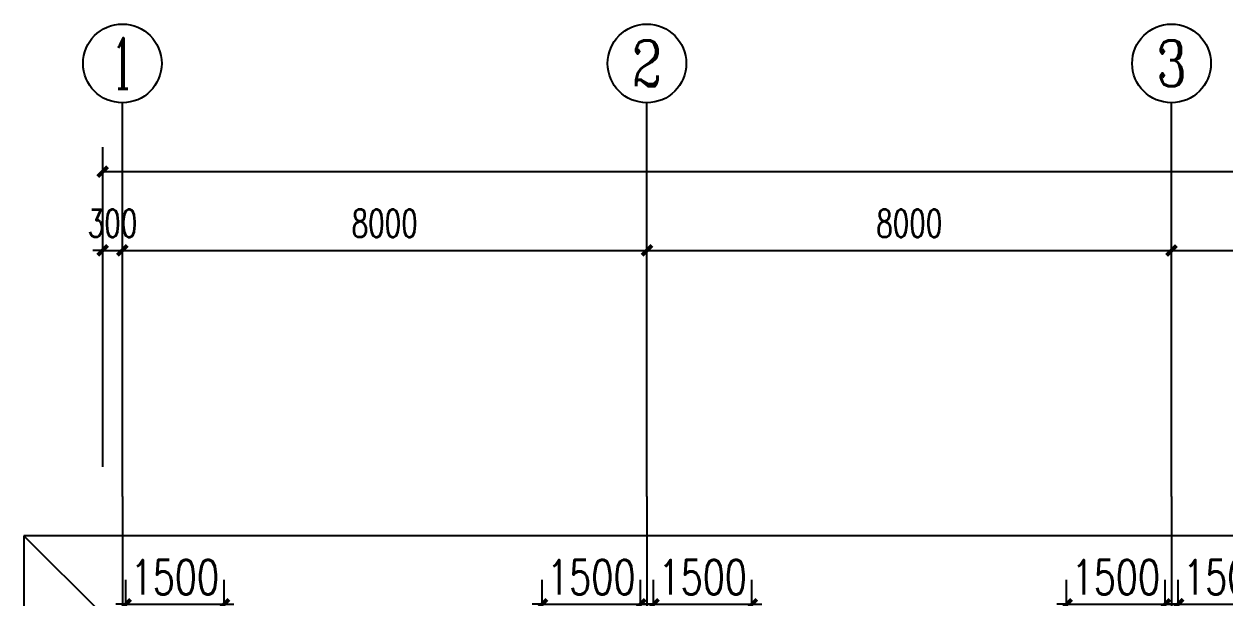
# Model space of a CAD drawing. Extents: x 0 to 2838408, y -923048 to 203859.
# Drawn here: x 2679763 to 2698063, y -189439 to -180692 of the extents above; entities that cross this region are included whole.
import ezdxf
from ezdxf.enums import TextEntityAlignment as Align

# ---------------------------------------------------------------- set-up
doc = ezdxf.new("R2010")
doc.units = 0
doc.header["$LTSCALE"] = 1000
for name, color, linetype in [('AXIS', 3, 'Continuous'), ('AXIS_TEXT', 7, 'Continuous'), ('DOTE', 8, 'Continuous'), ('GROUND', 2, 'Continuous'), ('TWT_DIM', 3, 'Continuous'), ('XREF', 8, 'Continuous')]:
    doc.layers.add(name, color=color, linetype=linetype)
doc.styles.add('_TCH_AXIS', font='COMPLEX', dxfattribs={"bigfont": 'GBCBIG'})
doc.styles.add('_TCH_DIM_T3', font='SIMPLEX', dxfattribs={"width": 0.75, "bigfont": 'HZTXT'})
doc.styles.add('A_DIM_T3', font='SIMPLEX', dxfattribs={"width": 0.7, "bigfont": 'HZ'})
doc.styles.add('COMPLEX', font='COMPLEX')
doc.dimstyles.new('_TCH_ARCH&&150', dxfattribs={"dimtxt": 420, "dimasz": 150, "dimexe": 375, "dimexo": 450, "dimgap": 202.5, "dimtad": 1, "dimdec": 0, "dimzin": 0, "dimdsep": 46, "dimtxsty": 'A_DIM_T3', "dimblk": 'ARCHTICK', "dimcen": 0.09, "dimclrt": 7, "dimazin": 2, "dimtfac": 1, "dimtdec": 0, "dimtix": 1, "dimtmove": 2, "dimatfit": 3, "dimfxl": 150, "dimtolj": 1, "dimtzin": 0, "dimarcsym": 0})
doc.dimstyles.new('_TWT_ARCH&&150', dxfattribs={"dimtxt": 525, "dimasz": 150, "dimexe": 375, "dimexo": 450, "dimgap": 150, "dimtad": 1, "dimdec": 0, "dimzin": 0, "dimdsep": 46, "dimtxsty": '_TCH_DIM_T3', "dimblk": 'ARCHTICK', "dimcen": 0.09, "dimclrt": 7, "dimazin": 2, "dimtfac": 1, "dimtdec": 0, "dimtix": 1, "dimtmove": 2, "dimatfit": 3, "dimfxl": 1, "dimtolj": 1, "dimtzin": 0, "dimarcsym": 0})

# ---------------------------------------------------------------- blocks, each defined once
blk = doc.blocks.new('_ArchTick')
at = {"color": 0, "linetype": 'ByBlock', "const_width": 0.4}
blk.add_lwpolyline([(-0.5, -0.5), (0.5, 0.5)], dxfattribs=at)
blk = doc.blocks.new('*D854')
at = {"layer": 'AXIS', "color": 0, "lineweight": -2, "transparency": 16777216}
for p, q in [((2344917, -187442), (2344917, -183767)), ((2345217, -187442), (2345217, -183767)), ((2344917, -184142), (2344767, -184142)), ((2344917, -184142), (2345217, -184142)), ((2345217, -184142), (2345367, -184142))]:
    blk.add_line(p, q, dxfattribs=at)
at = {"layer": 'Defpoints', "color": 0, "transparency": 16777216}
for p in [(2345217, -184142), (2344917, -187892), (2345217, -187892)]:
    blk.add_point(p, dxfattribs=at)
at = {"layer": 'AXIS', "color": 0, "lineweight": -2, "transparency": 16777216, "xscale": 150, "yscale": 150, "zscale": 150}
blk.add_blockref('_ArchTick', (2344917, -184142), dxfattribs=at)
at = {"layer": 'AXIS', "color": 0, "lineweight": -2, "transparency": 16777216, "xscale": 150, "yscale": 150, "zscale": 150, "rotation": 180}
blk.add_blockref('_ArchTick', (2345217, -184142), dxfattribs=at)
at = {"layer": 'AXIS', "color": 7, "transparency": 16777216, "insert": (2345067, -183730), "char_height": 420, "attachment_point": 5, "style": 'A_DIM_T3'}
blk.add_mtext('\\A1;300', dxfattribs=at)
blk = doc.blocks.new('*D855')
at = {"layer": 'AXIS', "color": 0, "lineweight": -2, "transparency": 16777216}
for p, q in [((2345217, -187442), (2345217, -183767)), ((2353217, -187442), (2353217, -183767)), ((2345217, -184142), (2353217, -184142))]:
    blk.add_line(p, q, dxfattribs=at)
at = {"layer": 'Defpoints', "color": 0, "transparency": 16777216}
for p in [(2353217, -184142), (2345217, -187892), (2353217, -187892)]:
    blk.add_point(p, dxfattribs=at)
at = {"layer": 'AXIS', "color": 0, "lineweight": -2, "transparency": 16777216, "xscale": 150, "yscale": 150, "zscale": 150, "rotation": 180}
blk.add_blockref('_ArchTick', (2345217, -184142), dxfattribs=at)
at = {"layer": 'AXIS', "color": 0, "lineweight": -2, "transparency": 16777216, "xscale": 150, "yscale": 150, "zscale": 150}
blk.add_blockref('_ArchTick', (2353217, -184142), dxfattribs=at)
at = {"layer": 'AXIS', "color": 7, "transparency": 16777216, "insert": (2349217, -183730), "char_height": 420, "attachment_point": 5, "style": 'A_DIM_T3'}
blk.add_mtext('\\A1;8000', dxfattribs=at)
blk = doc.blocks.new('*D856')
at = {"layer": 'AXIS', "color": 0, "lineweight": -2, "transparency": 16777216}
for p, q in [((2353217, -187442), (2353217, -183767)), ((2361217, -187442), (2361217, -183767)), ((2353217, -184142), (2361217, -184142))]:
    blk.add_line(p, q, dxfattribs=at)
at = {"layer": 'Defpoints', "color": 0, "transparency": 16777216}
for p in [(2361217, -184142), (2353217, -187892), (2361217, -187892)]:
    blk.add_point(p, dxfattribs=at)
at = {"layer": 'AXIS', "color": 0, "lineweight": -2, "transparency": 16777216, "xscale": 150, "yscale": 150, "zscale": 150, "rotation": 180}
blk.add_blockref('_ArchTick', (2353217, -184142), dxfattribs=at)
at = {"layer": 'AXIS', "color": 0, "lineweight": -2, "transparency": 16777216, "xscale": 150, "yscale": 150, "zscale": 150}
blk.add_blockref('_ArchTick', (2361217, -184142), dxfattribs=at)
at = {"layer": 'AXIS', "color": 7, "transparency": 16777216, "insert": (2357217, -183730), "char_height": 420, "attachment_point": 5, "style": 'A_DIM_T3'}
blk.add_mtext('\\A1;8000', dxfattribs=at)
blk = doc.blocks.new('*D857')
at = {"layer": 'AXIS', "color": 0, "lineweight": -2, "transparency": 16777216}
for p, q in [((2361217, -187442), (2361217, -183767)), ((2369217, -187442), (2369217, -183767)), ((2361217, -184142), (2369217, -184142))]:
    blk.add_line(p, q, dxfattribs=at)
at = {"layer": 'Defpoints', "color": 0, "transparency": 16777216}
for p in [(2369217, -184142), (2361217, -187892), (2369217, -187892)]:
    blk.add_point(p, dxfattribs=at)
at = {"layer": 'AXIS', "color": 0, "lineweight": -2, "transparency": 16777216, "xscale": 150, "yscale": 150, "zscale": 150, "rotation": 180}
blk.add_blockref('_ArchTick', (2361217, -184142), dxfattribs=at)
at = {"layer": 'AXIS', "color": 0, "lineweight": -2, "transparency": 16777216, "xscale": 150, "yscale": 150, "zscale": 150}
blk.add_blockref('_ArchTick', (2369217, -184142), dxfattribs=at)
at = {"layer": 'AXIS', "color": 7, "transparency": 16777216, "insert": (2365217, -183730), "char_height": 420, "attachment_point": 5, "style": 'A_DIM_T3'}
blk.add_mtext('\\A1;8000', dxfattribs=at)
blk = doc.blocks.new('*D872')
at = {"layer": 'AXIS', "color": 0, "lineweight": -2, "transparency": 16777216}
for p, q in [((2344917, -187442), (2344917, -182567)), ((2452117, -187442), (2452117, -182567)), ((2344917, -182942), (2452117, -182942))]:
    blk.add_line(p, q, dxfattribs=at)
at = {"layer": 'Defpoints', "color": 0, "transparency": 16777216}
for p in [(2452117, -182942), (2344917, -187892), (2452117, -187892)]:
    blk.add_point(p, dxfattribs=at)
at = {"layer": 'AXIS', "color": 0, "lineweight": -2, "transparency": 16777216, "xscale": 150, "yscale": 150, "zscale": 150, "rotation": 180}
blk.add_blockref('_ArchTick', (2344917, -182942), dxfattribs=at)
at = {"layer": 'AXIS', "color": 0, "lineweight": -2, "transparency": 16777216, "xscale": 150, "yscale": 150, "zscale": 150}
blk.add_blockref('_ArchTick', (2452117, -182942), dxfattribs=at)
at = {"layer": 'AXIS', "color": 7, "transparency": 16777216, "insert": (2398517, -182530), "char_height": 420, "attachment_point": 5, "style": 'A_DIM_T3'}
blk.add_mtext('\\A1;107200', dxfattribs=at)
blk = doc.blocks.new('_AXISO')
at = {"color": 0}
blk.add_circle((0, 0), 0.5, dxfattribs=at)
at = {"layer": 'AXIS_TEXT', "color": 0, "style": 'COMPLEX', "width": 1.041667}
blk.add_attdef('A', text='', height=0.56, dxfattribs=at).set_placement((-0.25, -0.28), (0.25, -0.28), align=Align.FIT)
blk = doc.blocks.new('*D1490')
at = {"layer": 'Defpoints', "color": 0, "linetype": 'ByBlock', "transparency": 16777216}
for p in [(2698863, -189535), (2697363, -190742), (2698863, -190742)]:
    blk.add_point(p, dxfattribs=at)
at = {"layer": 'TWT_DIM', "color": 0, "linetype": 'ByBlock', "lineweight": -2, "transparency": 16777216}
for p, q in [((2697363, -190292), (2697363, -189160)), ((2698863, -190292), (2698863, -189160)), ((2697363, -189535), (2697213, -189535)), ((2697363, -189535), (2698863, -189535)), ((2698863, -189535), (2699013, -189535))]:
    blk.add_line(p, q, dxfattribs=at)
at = {"layer": 'TWT_DIM', "color": 0, "linetype": 'ByBlock', "lineweight": -2, "transparency": 16777216, "xscale": 150, "yscale": 150, "zscale": 150}
blk.add_blockref('_ArchTick', (2697363, -189535), dxfattribs=at)
at = {"layer": 'TWT_DIM', "color": 0, "linetype": 'ByBlock', "lineweight": -2, "transparency": 16777216, "xscale": 150, "yscale": 150, "zscale": 150, "rotation": 180}
blk.add_blockref('_ArchTick', (2698863, -189535), dxfattribs=at)
at = {"layer": 'TWT_DIM', "color": 7, "linetype": 'ByBlock', "transparency": 16777216, "insert": (2698113, -189122), "char_height": 525, "attachment_point": 5, "style": '_TCH_DIM_T3'}
blk.add_mtext('\\A1;1500', dxfattribs=at)
blk = doc.blocks.new('*D1543')
at = {"layer": 'Defpoints', "color": 0, "linetype": 'ByBlock', "transparency": 16777216}
for p in [(2697163, -189535), (2695663, -190742), (2697163, -190742)]:
    blk.add_point(p, dxfattribs=at)
at = {"layer": 'TWT_DIM', "color": 0, "linetype": 'ByBlock', "lineweight": -2, "transparency": 16777216}
for p, q in [((2695663, -190292), (2695663, -189160)), ((2697163, -190292), (2697163, -189160)), ((2695663, -189535), (2695513, -189535)), ((2695663, -189535), (2697163, -189535)), ((2697163, -189535), (2697313, -189535))]:
    blk.add_line(p, q, dxfattribs=at)
at = {"layer": 'TWT_DIM', "color": 0, "linetype": 'ByBlock', "lineweight": -2, "transparency": 16777216, "xscale": 150, "yscale": 150, "zscale": 150}
blk.add_blockref('_ArchTick', (2695663, -189535), dxfattribs=at)
at = {"layer": 'TWT_DIM', "color": 0, "linetype": 'ByBlock', "lineweight": -2, "transparency": 16777216, "xscale": 150, "yscale": 150, "zscale": 150, "rotation": 180}
blk.add_blockref('_ArchTick', (2697163, -189535), dxfattribs=at)
at = {"layer": 'TWT_DIM', "color": 7, "linetype": 'ByBlock', "transparency": 16777216, "insert": (2696413, -189122), "char_height": 525, "attachment_point": 5, "style": '_TCH_DIM_T3'}
blk.add_mtext('\\A1;1500', dxfattribs=at)
blk = doc.blocks.new('*D1545')
at = {"layer": 'Defpoints', "color": 0, "linetype": 'ByBlock', "transparency": 16777216}
for p in [(2690863, -189535), (2689363, -190742), (2690863, -190742)]:
    blk.add_point(p, dxfattribs=at)
at = {"layer": 'TWT_DIM', "color": 0, "linetype": 'ByBlock', "lineweight": -2, "transparency": 16777216}
for p, q in [((2689363, -190292), (2689363, -189160)), ((2690863, -190292), (2690863, -189160)), ((2689363, -189535), (2689213, -189535)), ((2689363, -189535), (2690863, -189535)), ((2690863, -189535), (2691013, -189535))]:
    blk.add_line(p, q, dxfattribs=at)
at = {"layer": 'TWT_DIM', "color": 0, "linetype": 'ByBlock', "lineweight": -2, "transparency": 16777216, "xscale": 150, "yscale": 150, "zscale": 150}
blk.add_blockref('_ArchTick', (2689363, -189535), dxfattribs=at)
at = {"layer": 'TWT_DIM', "color": 0, "linetype": 'ByBlock', "lineweight": -2, "transparency": 16777216, "xscale": 150, "yscale": 150, "zscale": 150, "rotation": 180}
blk.add_blockref('_ArchTick', (2690863, -189535), dxfattribs=at)
at = {"layer": 'TWT_DIM', "color": 7, "linetype": 'ByBlock', "transparency": 16777216, "insert": (2690113, -189122), "char_height": 525, "attachment_point": 5, "style": '_TCH_DIM_T3'}
blk.add_mtext('\\A1;1500', dxfattribs=at)
blk = doc.blocks.new('*D1547')
at = {"layer": 'Defpoints', "color": 0, "linetype": 'ByBlock', "transparency": 16777216}
for p in [(2689163, -189535), (2687663, -190742), (2689163, -190742)]:
    blk.add_point(p, dxfattribs=at)
at = {"layer": 'TWT_DIM', "color": 0, "linetype": 'ByBlock', "lineweight": -2, "transparency": 16777216}
for p, q in [((2687663, -190292), (2687663, -189160)), ((2689163, -190292), (2689163, -189160)), ((2687663, -189535), (2687513, -189535)), ((2687663, -189535), (2689163, -189535)), ((2689163, -189535), (2689313, -189535))]:
    blk.add_line(p, q, dxfattribs=at)
at = {"layer": 'TWT_DIM', "color": 0, "linetype": 'ByBlock', "lineweight": -2, "transparency": 16777216, "xscale": 150, "yscale": 150, "zscale": 150}
blk.add_blockref('_ArchTick', (2687663, -189535), dxfattribs=at)
at = {"layer": 'TWT_DIM', "color": 0, "linetype": 'ByBlock', "lineweight": -2, "transparency": 16777216, "xscale": 150, "yscale": 150, "zscale": 150, "rotation": 180}
blk.add_blockref('_ArchTick', (2689163, -189535), dxfattribs=at)
at = {"layer": 'TWT_DIM', "color": 7, "linetype": 'ByBlock', "transparency": 16777216, "insert": (2688413, -189122), "char_height": 525, "attachment_point": 5, "style": '_TCH_DIM_T3'}
blk.add_mtext('\\A1;1500', dxfattribs=at)
blk = doc.blocks.new('*D1549')
at = {"layer": 'Defpoints', "color": 0, "linetype": 'ByBlock', "transparency": 16777216}
for p in [(2682813, -189535), (2681313, -190742), (2682813, -190742)]:
    blk.add_point(p, dxfattribs=at)
at = {"layer": 'TWT_DIM', "color": 0, "linetype": 'ByBlock', "lineweight": -2, "transparency": 16777216}
for p, q in [((2681313, -190292), (2681313, -189160)), ((2682813, -190292), (2682813, -189160)), ((2681313, -189535), (2681163, -189535)), ((2681313, -189535), (2682813, -189535)), ((2682813, -189535), (2682963, -189535))]:
    blk.add_line(p, q, dxfattribs=at)
at = {"layer": 'TWT_DIM', "color": 0, "linetype": 'ByBlock', "lineweight": -2, "transparency": 16777216, "xscale": 150, "yscale": 150, "zscale": 150}
blk.add_blockref('_ArchTick', (2681313, -189535), dxfattribs=at)
at = {"layer": 'TWT_DIM', "color": 0, "linetype": 'ByBlock', "lineweight": -2, "transparency": 16777216, "xscale": 150, "yscale": 150, "zscale": 150, "rotation": 180}
blk.add_blockref('_ArchTick', (2682813, -189535), dxfattribs=at)
at = {"layer": 'TWT_DIM', "color": 7, "linetype": 'ByBlock', "transparency": 16777216, "insert": (2682063, -189122), "char_height": 525, "attachment_point": 5, "style": '_TCH_DIM_T3'}
blk.add_mtext('\\A1;1500', dxfattribs=at)
blk = doc.blocks.new('1F1')
at = {"layer": 'AXIS'}
for p, q in [((2345216.7, -187892.2), (2345216.7, -181892.2)), ((2353216.7, -187892.2), (2353216.7, -181892.2)), ((2361216.7, -187892.2), (2361216.7, -181892.2))]:
    blk.add_line(p, q, dxfattribs=at)
at = {"layer": 'DOTE'}
for p, q in [((2345216.7, -187892.2), (2345216.7, -271092.2)), ((2345216.7, -187892.2), (2345216.7, -193342)), ((2353216.7, -187892.2), (2353216.7, -271092.2)), ((2361216.7, -187892.2), (2361216.7, -271092.2))]:
    blk.add_line(p, q, dxfattribs=at)
at = {"layer": 'GROUND'}
for p, q in [((2388316.7, -188492.2), (2343716.7, -188492.2)), ((2343716.7, -188492.2), (2343716.7, -202892.2)), ((2344916.7, -189692.2), (2343716.7, -188492.2))]:
    blk.add_line(p, q, dxfattribs=at)
at = {"layer": 'AXIS'}
ref = blk.add_blockref('_AXISO', (2345216.7, -181292.2), dxfattribs=dict(at, xscale=1200, yscale=1200, zscale=1200))
ref.add_attrib('A', '1', dxfattribs={"layer": 'AXIS_TEXT', "height": 772.1, "style": '_TCH_AXIS'}).set_placement((2345051.3, -181678.2), (2345382.2, -181678.2), align=Align.FIT)
ref = blk.add_blockref('_AXISO', (2353216.7, -181292.2), dxfattribs=dict(at, xscale=1200, yscale=1200, zscale=1200))
ref.add_attrib('A', '2', dxfattribs={"layer": 'AXIS_TEXT', "height": 698.9, "style": '_TCH_AXIS'}).set_placement((2352983.8, -181641.6), (2353449.7, -181641.6), align=Align.FIT)
ref = blk.add_blockref('_AXISO', (2361216.7, -181292.2), dxfattribs=dict(at, xscale=1200, yscale=1200, zscale=1200))
ref.add_attrib('A', '3', dxfattribs={"layer": 'AXIS_TEXT', "height": 698.9, "style": '_TCH_AXIS'}).set_placement((2360983.8, -181641.6), (2361449.7, -181641.6), align=Align.FIT)
for p1, p2, distance, picture, middle in [((2344916.7, -187892.2), (2452116.7, -187892.2), 4950, '*D872', (2398516.7, -182529.7)), ((2344916.7, -187892.2), (2345216.7, -187892.2), 3750, '*D854', (2345066.7, -183729.7)), ((2345216.7, -187892.2), (2353216.7, -187892.2), 3750, '*D855', (2349216.7, -183729.7)), ((2353216.7, -187892.2), (2361216.7, -187892.2), 3750, '*D856', (2357216.7, -183729.7)), ((2361216.7, -187892.2), (2369216.7, -187892.2), 3750, '*D857', (2365216.7, -183729.7))]:
    dim = blk.add_aligned_dim(p1=p1, p2=p2, distance=distance, dimstyle='_TCH_ARCH&&150', dxfattribs=at)
    dim.commit()
    dim.dimension.update_dxf_attribs({"geometry": picture, "text_midpoint": middle})

msp = doc.modelspace()

# ---------------------------------------------------------------- block references
at = {"layer": 'XREF'}
msp.add_blockref('1F1', (336045.8, 0), dxfattribs=at)

# ---------------------------------------------------------------- dimensions: what is measured, and where the dimension line sits
at = {"layer": 'TWT_DIM', "linetype": 'ByBlock'}
for p1, p2, picture, middle in [((2681312.5, -190742.2), (2682812.5, -190742.2), '*D1549', (2682062.5, -189122.3)), ((2687662.5, -190742.2), (2689162.5, -190742.2), '*D1547', (2688412.5, -189122.3)), ((2689362.5, -190742.2), (2690862.5, -190742.2), '*D1545', (2690112.5, -189122.3)), ((2695662.5, -190742.2), (2697162.5, -190742.2), '*D1543', (2696412.5, -189122.3)), ((2697362.5, -190742.2), (2698862.5, -190742.2), '*D1490', (2698112.5, -189122.3))]:
    dim = msp.add_aligned_dim(p1=p1, p2=p2, distance=1207.4, dimstyle='_TWT_ARCH&&150', dxfattribs=at)
    dim.commit()
    dim.dimension.update_dxf_attribs({"geometry": picture, "text_midpoint": middle})

doc.saveas('drawing.dxf')
